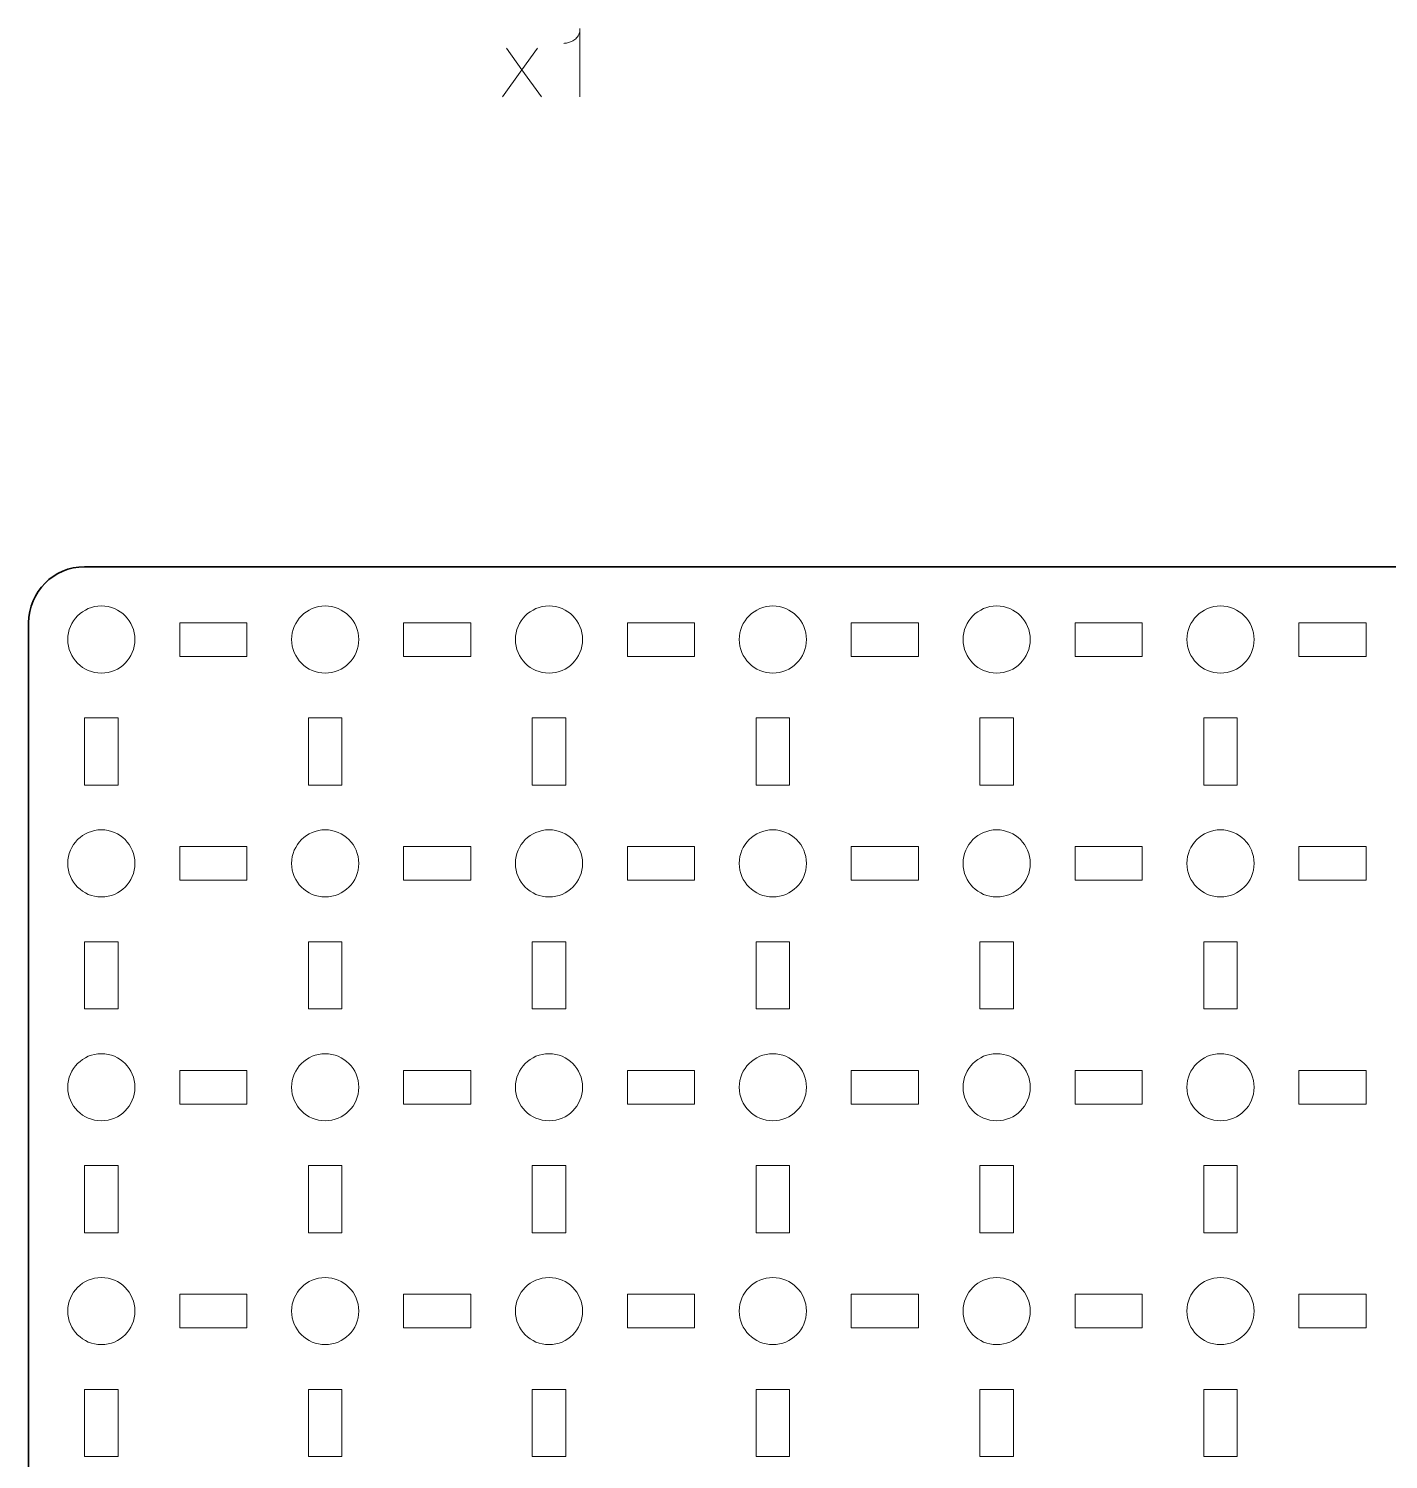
# Model space of a CAD drawing. Header units: centimetres. Extents: x -40 to 171, y -20 to 141.
# Drawn here: x 34.85 to 47, y 100.82 to 113.61 of the extents above; entities that cross this region are included whole.
import ezdxf

# ---------------------------------------------------------------- set-up
doc = ezdxf.new("R2010")
doc.units = ezdxf.units.CM
doc.header["$MEASUREMENT"] = 0
doc.layers.add('Layer 1', color=7, linetype='Continuous')

msp = doc.modelspace()

# ---------------------------------------------------------------- linework, layer by layer
at = {"layer": 'Layer 1', "color": 30, "lineweight": 9}
for points, knots in [([(39.77675, 112.9982), (39.77675, 112.9982), (39.77675, 113.60865), (39.77675, 113.60865), (39.77675, 113.60865), (39.77661, 113.58791), (39.77294, 113.57013), (39.76589, 113.55531), (39.76589, 113.55531), (39.75897, 113.54035), (39.7498, 113.52807), (39.73851, 113.5182), (39.73851, 113.5182), (39.72722, 113.50832), (39.71509, 113.50042), (39.70211, 113.49449), (39.70211, 113.49449), (39.68912, 113.4887), (39.67656, 113.48433), (39.66443, 113.48165), (39.66443, 113.48165), (39.65215, 113.47883), (39.64171, 113.47713), (39.63282, 113.47657), (39.63282, 113.47657), (39.64171, 113.47713), (39.65215, 113.47883), (39.66443, 113.48165), (39.66443, 113.48165), (39.67656, 113.48433), (39.68912, 113.4887), (39.70211, 113.49449), (39.70211, 113.49449), (39.71509, 113.50042), (39.72722, 113.50832), (39.73851, 113.5182), (39.73851, 113.5182), (39.7498, 113.52807), (39.75897, 113.54035), (39.76589, 113.55531), (39.76589, 113.55531), (39.77294, 113.57013), (39.77661, 113.58791), (39.77675, 113.60865), (39.77675, 113.60865), (39.77675, 113.60865), (39.77675, 112.9982), (39.77675, 112.9982)], [0, 0, 0, 0, 0.08333333, 0.08333333, 0.08333333, 0.08333333, 0.16666667, 0.16666667, 0.16666667, 0.16666667, 0.25, 0.25, 0.25, 0.25, 0.33333333, 0.33333333, 0.33333333, 0.33333333, 0.41666667, 0.41666667, 0.41666667, 0.41666667, 0.5, 0.5, 0.5, 0.5, 0.58333333, 0.58333333, 0.58333333, 0.58333333, 0.66666667, 0.66666667, 0.66666667, 0.66666667, 0.75, 0.75, 0.75, 0.75, 0.83333333, 0.83333333, 0.83333333, 0.83333333, 0.91666667, 0.91666667, 0.91666667, 0.91666667, 1, 1, 1, 1]), ([(39.08333, 112.9982), (39.08333, 112.9982), (39.25774, 113.24035), (39.25774, 113.24035), (39.25774, 113.24035), (39.25774, 113.24035), (39.11889, 113.43254), (39.11889, 113.43254), (39.11889, 113.43254), (39.11889, 113.43254), (39.25774, 113.24035), (39.25774, 113.24035), (39.25774, 113.24035), (39.25774, 113.24035), (39.39744, 113.43254), (39.39744, 113.43254), (39.39744, 113.43254), (39.39744, 113.43254), (39.25774, 113.24035), (39.25774, 113.24035), (39.25774, 113.24035), (39.25774, 113.24035), (39.43301, 112.9982), (39.43301, 112.9982), (39.43301, 112.9982), (39.43301, 112.9982), (39.25774, 113.24035), (39.25774, 113.24035), (39.25774, 113.24035), (39.25774, 113.24035), (39.08333, 112.9982), (39.08333, 112.9982)], [0, 0, 0, 0, 0.125, 0.125, 0.125, 0.125, 0.25, 0.25, 0.25, 0.25, 0.375, 0.375, 0.375, 0.375, 0.5, 0.5, 0.5, 0.5, 0.625, 0.625, 0.625, 0.625, 0.75, 0.75, 0.75, 0.75, 0.875, 0.875, 0.875, 0.875, 1, 1, 1, 1])]:
    msp.add_open_spline(points, degree=3, knots=knots, dxfattribs=at)
at = {"layer": 'Layer 1', "color": 250, "lineweight": 35}
msp.add_open_spline([(53.65, 81.5), (53.65, 81.5), (35.35, 81.5), (35.35, 81.5), (35.35, 81.5), (35.07391, 81.5), (34.85, 81.72391), (34.85, 82), (34.85, 82), (34.85, 82), (34.85, 108.3), (34.85, 108.3), (34.85, 108.3), (34.85, 108.57609), (35.07391, 108.8), (35.35, 108.8), (35.35, 108.8), (35.35, 108.8), (53.65, 108.8), (53.65, 108.8), (53.65, 108.8), (53.92609, 108.8), (54.15, 108.57609), (54.15, 108.3), (54.15, 108.3), (54.15, 108.3), (54.15, 82), (54.15, 82), (54.15, 82), (54.15, 81.72391), (53.92609, 81.5), (53.65, 81.5)], degree=3, knots=[0, 0, 0, 0, 0.125, 0.125, 0.125, 0.125, 0.25, 0.25, 0.25, 0.25, 0.375, 0.375, 0.375, 0.375, 0.5, 0.5, 0.5, 0.5, 0.625, 0.625, 0.625, 0.625, 0.75, 0.75, 0.75, 0.75, 0.875, 0.875, 0.875, 0.875, 1, 1, 1, 1], dxfattribs=at)
at = {"layer": 'Layer 1', "color": 250, "lineweight": 20}
for points in [[(35.2, 108.15), (35.2, 108.31566), (35.33434, 108.45), (35.5, 108.45), (35.5, 108.45), (35.66566, 108.45), (35.8, 108.31566), (35.8, 108.15), (35.8, 108.15), (35.8, 107.98434), (35.66566, 107.85), (35.5, 107.85), (35.5, 107.85), (35.33434, 107.85), (35.2, 107.98434), (35.2, 108.15)], [(37.2, 108.15), (37.2, 108.31566), (37.33434, 108.45), (37.5, 108.45), (37.5, 108.45), (37.66566, 108.45), (37.8, 108.31566), (37.8, 108.15), (37.8, 108.15), (37.8, 107.98434), (37.66566, 107.85), (37.5, 107.85), (37.5, 107.85), (37.33434, 107.85), (37.2, 107.98434), (37.2, 108.15)], [(39.2, 108.15), (39.2, 108.31566), (39.33434, 108.45), (39.5, 108.45), (39.5, 108.45), (39.66566, 108.45), (39.8, 108.31566), (39.8, 108.15), (39.8, 108.15), (39.8, 107.98434), (39.66566, 107.85), (39.5, 107.85), (39.5, 107.85), (39.33434, 107.85), (39.2, 107.98434), (39.2, 108.15)], [(41.2, 108.15), (41.2, 108.31566), (41.33434, 108.45), (41.5, 108.45), (41.5, 108.45), (41.66566, 108.45), (41.8, 108.31566), (41.8, 108.15), (41.8, 108.15), (41.8, 107.98434), (41.66566, 107.85), (41.5, 107.85), (41.5, 107.85), (41.33434, 107.85), (41.2, 107.98434), (41.2, 108.15)], [(43.2, 108.15), (43.2, 108.31566), (43.33434, 108.45), (43.5, 108.45), (43.5, 108.45), (43.66566, 108.45), (43.8, 108.31566), (43.8, 108.15), (43.8, 108.15), (43.8, 107.98434), (43.66566, 107.85), (43.5, 107.85), (43.5, 107.85), (43.33434, 107.85), (43.2, 107.98434), (43.2, 108.15)], [(45.2, 108.15), (45.2, 108.31566), (45.33434, 108.45), (45.5, 108.45), (45.5, 108.45), (45.66566, 108.45), (45.8, 108.31566), (45.8, 108.15), (45.8, 108.15), (45.8, 107.98434), (45.66566, 107.85), (45.5, 107.85), (45.5, 107.85), (45.33434, 107.85), (45.2, 107.98434), (45.2, 108.15)], [(36.2, 108), (36.2, 108), (36.2, 108.3), (36.2, 108.3), (36.2, 108.3), (36.2, 108.3), (36.8, 108.3), (36.8, 108.3), (36.8, 108.3), (36.8, 108.3), (36.8, 108), (36.8, 108), (36.8, 108), (36.8, 108), (36.2, 108), (36.2, 108)], [(38.2, 108), (38.2, 108), (38.2, 108.3), (38.2, 108.3), (38.2, 108.3), (38.2, 108.3), (38.8, 108.3), (38.8, 108.3), (38.8, 108.3), (38.8, 108.3), (38.8, 108), (38.8, 108), (38.8, 108), (38.8, 108), (38.2, 108), (38.2, 108)], [(40.2, 108), (40.2, 108), (40.2, 108.3), (40.2, 108.3), (40.2, 108.3), (40.2, 108.3), (40.8, 108.3), (40.8, 108.3), (40.8, 108.3), (40.8, 108.3), (40.8, 108), (40.8, 108), (40.8, 108), (40.8, 108), (40.2, 108), (40.2, 108)], [(42.2, 108), (42.2, 108), (42.2, 108.3), (42.2, 108.3), (42.2, 108.3), (42.2, 108.3), (42.8, 108.3), (42.8, 108.3), (42.8, 108.3), (42.8, 108.3), (42.8, 108), (42.8, 108), (42.8, 108), (42.8, 108), (42.2, 108), (42.2, 108)], [(44.2, 108), (44.2, 108), (44.2, 108.3), (44.2, 108.3), (44.2, 108.3), (44.2, 108.3), (44.8, 108.3), (44.8, 108.3), (44.8, 108.3), (44.8, 108.3), (44.8, 108), (44.8, 108), (44.8, 108), (44.8, 108), (44.2, 108), (44.2, 108)], [(46.2, 108), (46.2, 108), (46.2, 108.3), (46.2, 108.3), (46.2, 108.3), (46.2, 108.3), (46.8, 108.3), (46.8, 108.3), (46.8, 108.3), (46.8, 108.3), (46.8, 108), (46.8, 108), (46.8, 108), (46.8, 108), (46.2, 108), (46.2, 108)], [(35.35, 106.85), (35.35, 106.85), (35.35, 107.45), (35.35, 107.45), (35.35, 107.45), (35.35, 107.45), (35.65, 107.45), (35.65, 107.45), (35.65, 107.45), (35.65, 107.45), (35.65, 106.85), (35.65, 106.85), (35.65, 106.85), (35.65, 106.85), (35.35, 106.85), (35.35, 106.85)], [(37.35, 106.85), (37.35, 106.85), (37.35, 107.45), (37.35, 107.45), (37.35, 107.45), (37.35, 107.45), (37.65, 107.45), (37.65, 107.45), (37.65, 107.45), (37.65, 107.45), (37.65, 106.85), (37.65, 106.85), (37.65, 106.85), (37.65, 106.85), (37.35, 106.85), (37.35, 106.85)], [(39.35, 106.85), (39.35, 106.85), (39.35, 107.45), (39.35, 107.45), (39.35, 107.45), (39.35, 107.45), (39.65, 107.45), (39.65, 107.45), (39.65, 107.45), (39.65, 107.45), (39.65, 106.85), (39.65, 106.85), (39.65, 106.85), (39.65, 106.85), (39.35, 106.85), (39.35, 106.85)], [(41.35, 106.85), (41.35, 106.85), (41.35, 107.45), (41.35, 107.45), (41.35, 107.45), (41.35, 107.45), (41.65, 107.45), (41.65, 107.45), (41.65, 107.45), (41.65, 107.45), (41.65, 106.85), (41.65, 106.85), (41.65, 106.85), (41.65, 106.85), (41.35, 106.85), (41.35, 106.85)], [(43.35, 106.85), (43.35, 106.85), (43.35, 107.45), (43.35, 107.45), (43.35, 107.45), (43.35, 107.45), (43.65, 107.45), (43.65, 107.45), (43.65, 107.45), (43.65, 107.45), (43.65, 106.85), (43.65, 106.85), (43.65, 106.85), (43.65, 106.85), (43.35, 106.85), (43.35, 106.85)], [(45.35, 106.85), (45.35, 106.85), (45.35, 107.45), (45.35, 107.45), (45.35, 107.45), (45.35, 107.45), (45.65, 107.45), (45.65, 107.45), (45.65, 107.45), (45.65, 107.45), (45.65, 106.85), (45.65, 106.85), (45.65, 106.85), (45.65, 106.85), (45.35, 106.85), (45.35, 106.85)], [(35.2, 106.15), (35.2, 106.31566), (35.33434, 106.45), (35.5, 106.45), (35.5, 106.45), (35.66566, 106.45), (35.8, 106.31566), (35.8, 106.15), (35.8, 106.15), (35.8, 105.98434), (35.66566, 105.85), (35.5, 105.85), (35.5, 105.85), (35.33434, 105.85), (35.2, 105.98434), (35.2, 106.15)], [(37.2, 106.15), (37.2, 106.31566), (37.33434, 106.45), (37.5, 106.45), (37.5, 106.45), (37.66566, 106.45), (37.8, 106.31566), (37.8, 106.15), (37.8, 106.15), (37.8, 105.98434), (37.66566, 105.85), (37.5, 105.85), (37.5, 105.85), (37.33434, 105.85), (37.2, 105.98434), (37.2, 106.15)], [(39.2, 106.15), (39.2, 106.31566), (39.33434, 106.45), (39.5, 106.45), (39.5, 106.45), (39.66566, 106.45), (39.8, 106.31566), (39.8, 106.15), (39.8, 106.15), (39.8, 105.98434), (39.66566, 105.85), (39.5, 105.85), (39.5, 105.85), (39.33434, 105.85), (39.2, 105.98434), (39.2, 106.15)], [(41.2, 106.15), (41.2, 106.31566), (41.33434, 106.45), (41.5, 106.45), (41.5, 106.45), (41.66566, 106.45), (41.8, 106.31566), (41.8, 106.15), (41.8, 106.15), (41.8, 105.98434), (41.66566, 105.85), (41.5, 105.85), (41.5, 105.85), (41.33434, 105.85), (41.2, 105.98434), (41.2, 106.15)], [(43.2, 106.15), (43.2, 106.31566), (43.33434, 106.45), (43.5, 106.45), (43.5, 106.45), (43.66566, 106.45), (43.8, 106.31566), (43.8, 106.15), (43.8, 106.15), (43.8, 105.98434), (43.66566, 105.85), (43.5, 105.85), (43.5, 105.85), (43.33434, 105.85), (43.2, 105.98434), (43.2, 106.15)], [(45.2, 106.15), (45.2, 106.31566), (45.33434, 106.45), (45.5, 106.45), (45.5, 106.45), (45.66566, 106.45), (45.8, 106.31566), (45.8, 106.15), (45.8, 106.15), (45.8, 105.98434), (45.66566, 105.85), (45.5, 105.85), (45.5, 105.85), (45.33434, 105.85), (45.2, 105.98434), (45.2, 106.15)], [(36.2, 106), (36.2, 106), (36.2, 106.3), (36.2, 106.3), (36.2, 106.3), (36.2, 106.3), (36.8, 106.3), (36.8, 106.3), (36.8, 106.3), (36.8, 106.3), (36.8, 106), (36.8, 106), (36.8, 106), (36.8, 106), (36.2, 106), (36.2, 106)], [(38.2, 106), (38.2, 106), (38.2, 106.3), (38.2, 106.3), (38.2, 106.3), (38.2, 106.3), (38.8, 106.3), (38.8, 106.3), (38.8, 106.3), (38.8, 106.3), (38.8, 106), (38.8, 106), (38.8, 106), (38.8, 106), (38.2, 106), (38.2, 106)], [(40.2, 106), (40.2, 106), (40.2, 106.3), (40.2, 106.3), (40.2, 106.3), (40.2, 106.3), (40.8, 106.3), (40.8, 106.3), (40.8, 106.3), (40.8, 106.3), (40.8, 106), (40.8, 106), (40.8, 106), (40.8, 106), (40.2, 106), (40.2, 106)], [(42.2, 106), (42.2, 106), (42.2, 106.3), (42.2, 106.3), (42.2, 106.3), (42.2, 106.3), (42.8, 106.3), (42.8, 106.3), (42.8, 106.3), (42.8, 106.3), (42.8, 106), (42.8, 106), (42.8, 106), (42.8, 106), (42.2, 106), (42.2, 106)], [(44.2, 106), (44.2, 106), (44.2, 106.3), (44.2, 106.3), (44.2, 106.3), (44.2, 106.3), (44.8, 106.3), (44.8, 106.3), (44.8, 106.3), (44.8, 106.3), (44.8, 106), (44.8, 106), (44.8, 106), (44.8, 106), (44.2, 106), (44.2, 106)], [(46.2, 106), (46.2, 106), (46.2, 106.3), (46.2, 106.3), (46.2, 106.3), (46.2, 106.3), (46.8, 106.3), (46.8, 106.3), (46.8, 106.3), (46.8, 106.3), (46.8, 106), (46.8, 106), (46.8, 106), (46.8, 106), (46.2, 106), (46.2, 106)], [(35.35, 104.85), (35.35, 104.85), (35.35, 105.45), (35.35, 105.45), (35.35, 105.45), (35.35, 105.45), (35.65, 105.45), (35.65, 105.45), (35.65, 105.45), (35.65, 105.45), (35.65, 104.85), (35.65, 104.85), (35.65, 104.85), (35.65, 104.85), (35.35, 104.85), (35.35, 104.85)], [(37.35, 104.85), (37.35, 104.85), (37.35, 105.45), (37.35, 105.45), (37.35, 105.45), (37.35, 105.45), (37.65, 105.45), (37.65, 105.45), (37.65, 105.45), (37.65, 105.45), (37.65, 104.85), (37.65, 104.85), (37.65, 104.85), (37.65, 104.85), (37.35, 104.85), (37.35, 104.85)], [(39.35, 104.85), (39.35, 104.85), (39.35, 105.45), (39.35, 105.45), (39.35, 105.45), (39.35, 105.45), (39.65, 105.45), (39.65, 105.45), (39.65, 105.45), (39.65, 105.45), (39.65, 104.85), (39.65, 104.85), (39.65, 104.85), (39.65, 104.85), (39.35, 104.85), (39.35, 104.85)], [(41.35, 104.85), (41.35, 104.85), (41.35, 105.45), (41.35, 105.45), (41.35, 105.45), (41.35, 105.45), (41.65, 105.45), (41.65, 105.45), (41.65, 105.45), (41.65, 105.45), (41.65, 104.85), (41.65, 104.85), (41.65, 104.85), (41.65, 104.85), (41.35, 104.85), (41.35, 104.85)], [(43.35, 104.85), (43.35, 104.85), (43.35, 105.45), (43.35, 105.45), (43.35, 105.45), (43.35, 105.45), (43.65, 105.45), (43.65, 105.45), (43.65, 105.45), (43.65, 105.45), (43.65, 104.85), (43.65, 104.85), (43.65, 104.85), (43.65, 104.85), (43.35, 104.85), (43.35, 104.85)], [(45.35, 104.85), (45.35, 104.85), (45.35, 105.45), (45.35, 105.45), (45.35, 105.45), (45.35, 105.45), (45.65, 105.45), (45.65, 105.45), (45.65, 105.45), (45.65, 105.45), (45.65, 104.85), (45.65, 104.85), (45.65, 104.85), (45.65, 104.85), (45.35, 104.85), (45.35, 104.85)], [(35.2, 104.15), (35.2, 104.31566), (35.33434, 104.45), (35.5, 104.45), (35.5, 104.45), (35.66566, 104.45), (35.8, 104.31566), (35.8, 104.15), (35.8, 104.15), (35.8, 103.98434), (35.66566, 103.85), (35.5, 103.85), (35.5, 103.85), (35.33434, 103.85), (35.2, 103.98434), (35.2, 104.15)], [(37.2, 104.15), (37.2, 104.31566), (37.33434, 104.45), (37.5, 104.45), (37.5, 104.45), (37.66566, 104.45), (37.8, 104.31566), (37.8, 104.15), (37.8, 104.15), (37.8, 103.98434), (37.66566, 103.85), (37.5, 103.85), (37.5, 103.85), (37.33434, 103.85), (37.2, 103.98434), (37.2, 104.15)], [(39.2, 104.15), (39.2, 104.31566), (39.33434, 104.45), (39.5, 104.45), (39.5, 104.45), (39.66566, 104.45), (39.8, 104.31566), (39.8, 104.15), (39.8, 104.15), (39.8, 103.98434), (39.66566, 103.85), (39.5, 103.85), (39.5, 103.85), (39.33434, 103.85), (39.2, 103.98434), (39.2, 104.15)], [(41.2, 104.15), (41.2, 104.31566), (41.33434, 104.45), (41.5, 104.45), (41.5, 104.45), (41.66566, 104.45), (41.8, 104.31566), (41.8, 104.15), (41.8, 104.15), (41.8, 103.98434), (41.66566, 103.85), (41.5, 103.85), (41.5, 103.85), (41.33434, 103.85), (41.2, 103.98434), (41.2, 104.15)], [(43.2, 104.15), (43.2, 104.31566), (43.33434, 104.45), (43.5, 104.45), (43.5, 104.45), (43.66566, 104.45), (43.8, 104.31566), (43.8, 104.15), (43.8, 104.15), (43.8, 103.98434), (43.66566, 103.85), (43.5, 103.85), (43.5, 103.85), (43.33434, 103.85), (43.2, 103.98434), (43.2, 104.15)], [(45.2, 104.15), (45.2, 104.31566), (45.33434, 104.45), (45.5, 104.45), (45.5, 104.45), (45.66566, 104.45), (45.8, 104.31566), (45.8, 104.15), (45.8, 104.15), (45.8, 103.98434), (45.66566, 103.85), (45.5, 103.85), (45.5, 103.85), (45.33434, 103.85), (45.2, 103.98434), (45.2, 104.15)], [(36.2, 104), (36.2, 104), (36.2, 104.3), (36.2, 104.3), (36.2, 104.3), (36.2, 104.3), (36.8, 104.3), (36.8, 104.3), (36.8, 104.3), (36.8, 104.3), (36.8, 104), (36.8, 104), (36.8, 104), (36.8, 104), (36.2, 104), (36.2, 104)], [(38.2, 104), (38.2, 104), (38.2, 104.3), (38.2, 104.3), (38.2, 104.3), (38.2, 104.3), (38.8, 104.3), (38.8, 104.3), (38.8, 104.3), (38.8, 104.3), (38.8, 104), (38.8, 104), (38.8, 104), (38.8, 104), (38.2, 104), (38.2, 104)], [(40.2, 104), (40.2, 104), (40.2, 104.3), (40.2, 104.3), (40.2, 104.3), (40.2, 104.3), (40.8, 104.3), (40.8, 104.3), (40.8, 104.3), (40.8, 104.3), (40.8, 104), (40.8, 104), (40.8, 104), (40.8, 104), (40.2, 104), (40.2, 104)], [(42.2, 104), (42.2, 104), (42.2, 104.3), (42.2, 104.3), (42.2, 104.3), (42.2, 104.3), (42.8, 104.3), (42.8, 104.3), (42.8, 104.3), (42.8, 104.3), (42.8, 104), (42.8, 104), (42.8, 104), (42.8, 104), (42.2, 104), (42.2, 104)], [(44.2, 104), (44.2, 104), (44.2, 104.3), (44.2, 104.3), (44.2, 104.3), (44.2, 104.3), (44.8, 104.3), (44.8, 104.3), (44.8, 104.3), (44.8, 104.3), (44.8, 104), (44.8, 104), (44.8, 104), (44.8, 104), (44.2, 104), (44.2, 104)], [(46.2, 104), (46.2, 104), (46.2, 104.3), (46.2, 104.3), (46.2, 104.3), (46.2, 104.3), (46.8, 104.3), (46.8, 104.3), (46.8, 104.3), (46.8, 104.3), (46.8, 104), (46.8, 104), (46.8, 104), (46.8, 104), (46.2, 104), (46.2, 104)], [(35.35, 102.85), (35.35, 102.85), (35.35, 103.45), (35.35, 103.45), (35.35, 103.45), (35.35, 103.45), (35.65, 103.45), (35.65, 103.45), (35.65, 103.45), (35.65, 103.45), (35.65, 102.85), (35.65, 102.85), (35.65, 102.85), (35.65, 102.85), (35.35, 102.85), (35.35, 102.85)], [(37.35, 102.85), (37.35, 102.85), (37.35, 103.45), (37.35, 103.45), (37.35, 103.45), (37.35, 103.45), (37.65, 103.45), (37.65, 103.45), (37.65, 103.45), (37.65, 103.45), (37.65, 102.85), (37.65, 102.85), (37.65, 102.85), (37.65, 102.85), (37.35, 102.85), (37.35, 102.85)], [(39.35, 102.85), (39.35, 102.85), (39.35, 103.45), (39.35, 103.45), (39.35, 103.45), (39.35, 103.45), (39.65, 103.45), (39.65, 103.45), (39.65, 103.45), (39.65, 103.45), (39.65, 102.85), (39.65, 102.85), (39.65, 102.85), (39.65, 102.85), (39.35, 102.85), (39.35, 102.85)], [(41.35, 102.85), (41.35, 102.85), (41.35, 103.45), (41.35, 103.45), (41.35, 103.45), (41.35, 103.45), (41.65, 103.45), (41.65, 103.45), (41.65, 103.45), (41.65, 103.45), (41.65, 102.85), (41.65, 102.85), (41.65, 102.85), (41.65, 102.85), (41.35, 102.85), (41.35, 102.85)], [(43.35, 102.85), (43.35, 102.85), (43.35, 103.45), (43.35, 103.45), (43.35, 103.45), (43.35, 103.45), (43.65, 103.45), (43.65, 103.45), (43.65, 103.45), (43.65, 103.45), (43.65, 102.85), (43.65, 102.85), (43.65, 102.85), (43.65, 102.85), (43.35, 102.85), (43.35, 102.85)], [(45.35, 102.85), (45.35, 102.85), (45.35, 103.45), (45.35, 103.45), (45.35, 103.45), (45.35, 103.45), (45.65, 103.45), (45.65, 103.45), (45.65, 103.45), (45.65, 103.45), (45.65, 102.85), (45.65, 102.85), (45.65, 102.85), (45.65, 102.85), (45.35, 102.85), (45.35, 102.85)], [(35.2, 102.15), (35.2, 102.31566), (35.33434, 102.45), (35.5, 102.45), (35.5, 102.45), (35.66566, 102.45), (35.8, 102.31566), (35.8, 102.15), (35.8, 102.15), (35.8, 101.98434), (35.66566, 101.85), (35.5, 101.85), (35.5, 101.85), (35.33434, 101.85), (35.2, 101.98434), (35.2, 102.15)], [(37.2, 102.15), (37.2, 102.31566), (37.33434, 102.45), (37.5, 102.45), (37.5, 102.45), (37.66566, 102.45), (37.8, 102.31566), (37.8, 102.15), (37.8, 102.15), (37.8, 101.98434), (37.66566, 101.85), (37.5, 101.85), (37.5, 101.85), (37.33434, 101.85), (37.2, 101.98434), (37.2, 102.15)], [(39.2, 102.15), (39.2, 102.31566), (39.33434, 102.45), (39.5, 102.45), (39.5, 102.45), (39.66566, 102.45), (39.8, 102.31566), (39.8, 102.15), (39.8, 102.15), (39.8, 101.98434), (39.66566, 101.85), (39.5, 101.85), (39.5, 101.85), (39.33434, 101.85), (39.2, 101.98434), (39.2, 102.15)], [(41.2, 102.15), (41.2, 102.31566), (41.33434, 102.45), (41.5, 102.45), (41.5, 102.45), (41.66566, 102.45), (41.8, 102.31566), (41.8, 102.15), (41.8, 102.15), (41.8, 101.98434), (41.66566, 101.85), (41.5, 101.85), (41.5, 101.85), (41.33434, 101.85), (41.2, 101.98434), (41.2, 102.15)], [(43.2, 102.15), (43.2, 102.31566), (43.33434, 102.45), (43.5, 102.45), (43.5, 102.45), (43.66566, 102.45), (43.8, 102.31566), (43.8, 102.15), (43.8, 102.15), (43.8, 101.98434), (43.66566, 101.85), (43.5, 101.85), (43.5, 101.85), (43.33434, 101.85), (43.2, 101.98434), (43.2, 102.15)], [(45.2, 102.15), (45.2, 102.31566), (45.33434, 102.45), (45.5, 102.45), (45.5, 102.45), (45.66566, 102.45), (45.8, 102.31566), (45.8, 102.15), (45.8, 102.15), (45.8, 101.98434), (45.66566, 101.85), (45.5, 101.85), (45.5, 101.85), (45.33434, 101.85), (45.2, 101.98434), (45.2, 102.15)], [(36.2, 102), (36.2, 102), (36.2, 102.3), (36.2, 102.3), (36.2, 102.3), (36.2, 102.3), (36.8, 102.3), (36.8, 102.3), (36.8, 102.3), (36.8, 102.3), (36.8, 102), (36.8, 102), (36.8, 102), (36.8, 102), (36.2, 102), (36.2, 102)], [(38.2, 102), (38.2, 102), (38.2, 102.3), (38.2, 102.3), (38.2, 102.3), (38.2, 102.3), (38.8, 102.3), (38.8, 102.3), (38.8, 102.3), (38.8, 102.3), (38.8, 102), (38.8, 102), (38.8, 102), (38.8, 102), (38.2, 102), (38.2, 102)], [(40.2, 102), (40.2, 102), (40.2, 102.3), (40.2, 102.3), (40.2, 102.3), (40.2, 102.3), (40.8, 102.3), (40.8, 102.3), (40.8, 102.3), (40.8, 102.3), (40.8, 102), (40.8, 102), (40.8, 102), (40.8, 102), (40.2, 102), (40.2, 102)], [(42.2, 102), (42.2, 102), (42.2, 102.3), (42.2, 102.3), (42.2, 102.3), (42.2, 102.3), (42.8, 102.3), (42.8, 102.3), (42.8, 102.3), (42.8, 102.3), (42.8, 102), (42.8, 102), (42.8, 102), (42.8, 102), (42.2, 102), (42.2, 102)], [(44.2, 102), (44.2, 102), (44.2, 102.3), (44.2, 102.3), (44.2, 102.3), (44.2, 102.3), (44.8, 102.3), (44.8, 102.3), (44.8, 102.3), (44.8, 102.3), (44.8, 102), (44.8, 102), (44.8, 102), (44.8, 102), (44.2, 102), (44.2, 102)], [(46.2, 102), (46.2, 102), (46.2, 102.3), (46.2, 102.3), (46.2, 102.3), (46.2, 102.3), (46.8, 102.3), (46.8, 102.3), (46.8, 102.3), (46.8, 102.3), (46.8, 102), (46.8, 102), (46.8, 102), (46.8, 102), (46.2, 102), (46.2, 102)], [(35.35, 100.85), (35.35, 100.85), (35.35, 101.45), (35.35, 101.45), (35.35, 101.45), (35.35, 101.45), (35.65, 101.45), (35.65, 101.45), (35.65, 101.45), (35.65, 101.45), (35.65, 100.85), (35.65, 100.85), (35.65, 100.85), (35.65, 100.85), (35.35, 100.85), (35.35, 100.85)], [(37.35, 100.85), (37.35, 100.85), (37.35, 101.45), (37.35, 101.45), (37.35, 101.45), (37.35, 101.45), (37.65, 101.45), (37.65, 101.45), (37.65, 101.45), (37.65, 101.45), (37.65, 100.85), (37.65, 100.85), (37.65, 100.85), (37.65, 100.85), (37.35, 100.85), (37.35, 100.85)], [(39.35, 100.85), (39.35, 100.85), (39.35, 101.45), (39.35, 101.45), (39.35, 101.45), (39.35, 101.45), (39.65, 101.45), (39.65, 101.45), (39.65, 101.45), (39.65, 101.45), (39.65, 100.85), (39.65, 100.85), (39.65, 100.85), (39.65, 100.85), (39.35, 100.85), (39.35, 100.85)], [(41.35, 100.85), (41.35, 100.85), (41.35, 101.45), (41.35, 101.45), (41.35, 101.45), (41.35, 101.45), (41.65, 101.45), (41.65, 101.45), (41.65, 101.45), (41.65, 101.45), (41.65, 100.85), (41.65, 100.85), (41.65, 100.85), (41.65, 100.85), (41.35, 100.85), (41.35, 100.85)], [(43.35, 100.85), (43.35, 100.85), (43.35, 101.45), (43.35, 101.45), (43.35, 101.45), (43.35, 101.45), (43.65, 101.45), (43.65, 101.45), (43.65, 101.45), (43.65, 101.45), (43.65, 100.85), (43.65, 100.85), (43.65, 100.85), (43.65, 100.85), (43.35, 100.85), (43.35, 100.85)], [(45.35, 100.85), (45.35, 100.85), (45.35, 101.45), (45.35, 101.45), (45.35, 101.45), (45.35, 101.45), (45.65, 101.45), (45.65, 101.45), (45.65, 101.45), (45.65, 101.45), (45.65, 100.85), (45.65, 100.85), (45.65, 100.85), (45.65, 100.85), (45.35, 100.85), (45.35, 100.85)]]:
    msp.add_open_spline(points, degree=3, knots=[0, 0, 0, 0, 0.25, 0.25, 0.25, 0.25, 0.5, 0.5, 0.5, 0.5, 0.75, 0.75, 0.75, 0.75, 1, 1, 1, 1], dxfattribs=at)

doc.saveas('drawing.dxf')
